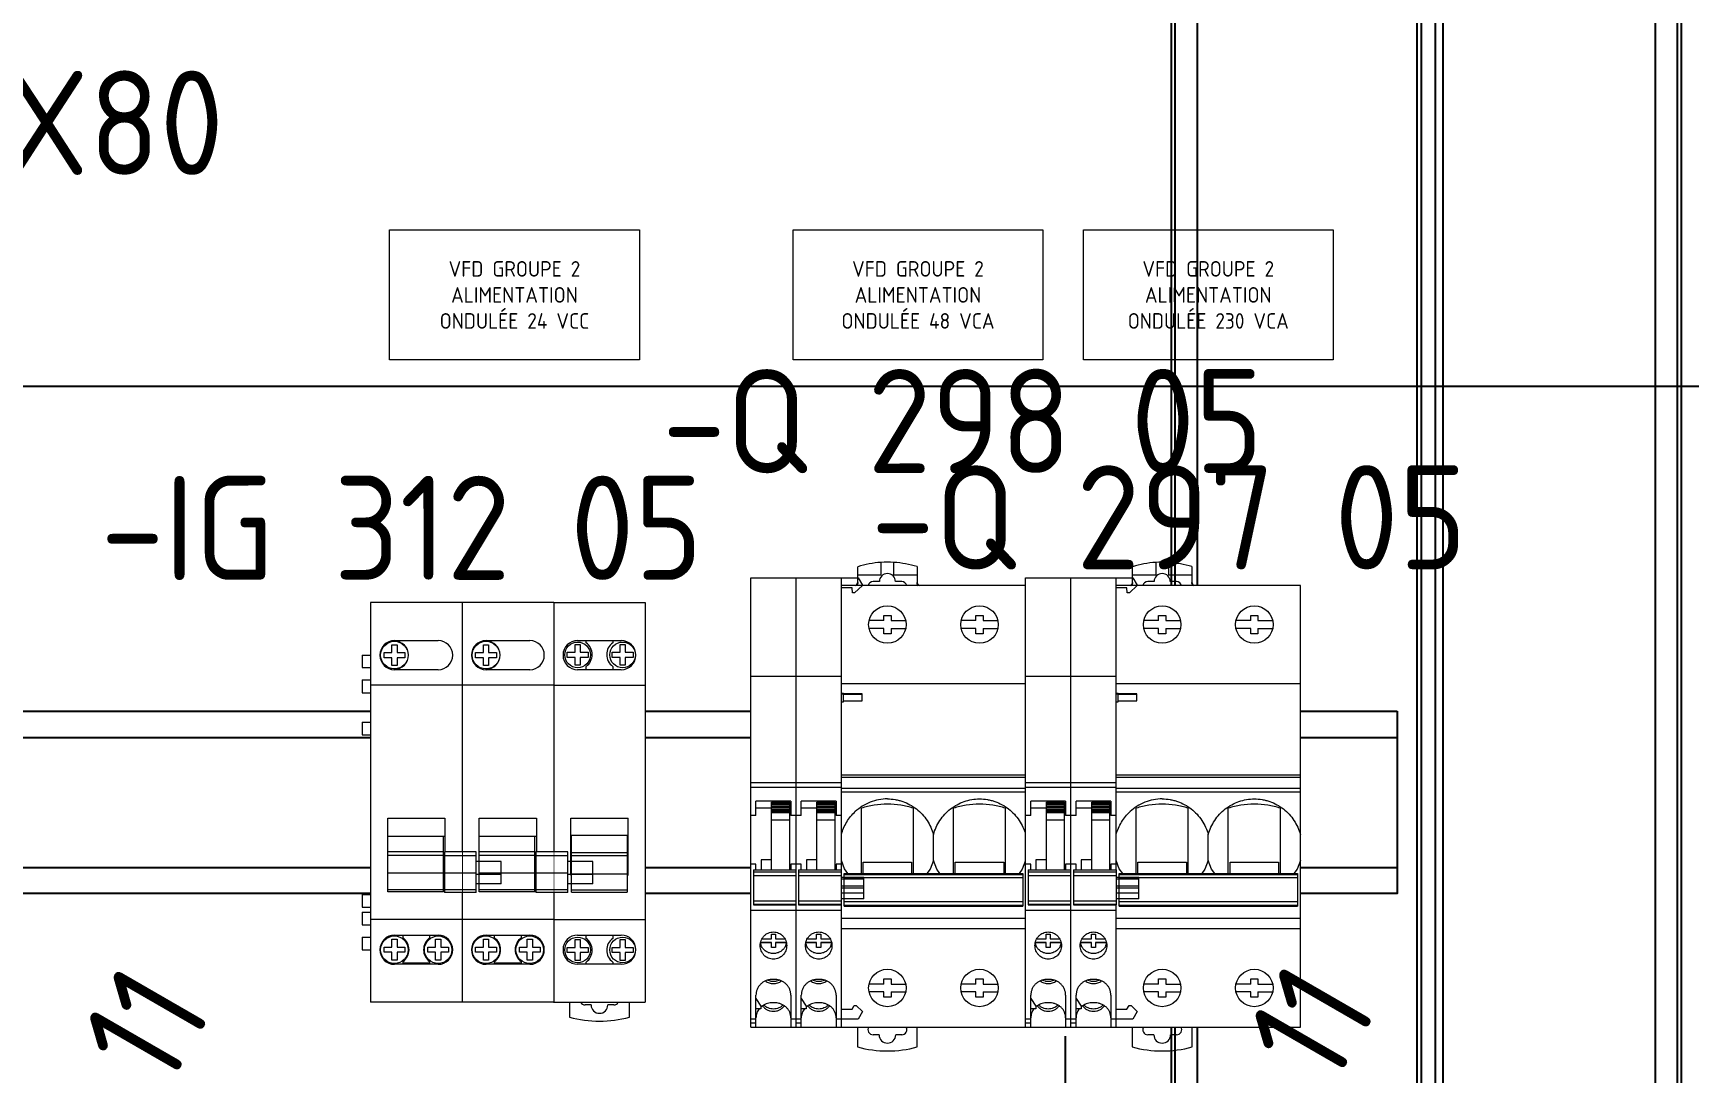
# Model space of a CAD drawing. Header units: millimetres. Extents: x 37984 to 70752, y 14140 to 37584.
# Drawn here: x 46055.3 to 46373.5, y 20307.4 to 20507.2 of the extents above; entities that cross this region are included whole.
import ezdxf
from ezdxf.enums import TextEntityAlignment as Align

# ---------------------------------------------------------------- set-up
doc = ezdxf.new("R2010")
doc.units = ezdxf.units.MM
doc.set_wipeout_variables(frame=1)
doc.layers.add('! NO PLOT !', color=7, linetype='Continuous', true_color=0xff75dd, plot=False)
doc.layers.add('000-PI-Oprema', color=30, linetype='Continuous', lineweight=5)
for name, color, linetype in [('000-PI-ORMAR', 2, 'Continuous'), ('000-PI_TEXT', 7, 'Continuous'), ('002-PI-Kabelska kanalica', 150, 'Continuous'), ('004-PI-DIN Šina', 3, 'Continuous')]:
    doc.layers.add(name, color=color, linetype=linetype)
doc.styles.add('PI0', font='isocpeur.ttf', dxfattribs={"width": 0.9})

# ---------------------------------------------------------------- blocks, each defined once
blk = doc.blocks.new('*U973')
at = {"layer": '004-PI-DIN Šina'}
blk.add_lwpolyline([(540, -17.5), (540, 17.5), (0, 17.5), (0, -17.5)], close=True, dxfattribs=at)
for points in [[(0, 12.5), (540, 12.5)], [(0, -12.5), (540, -12.5)]]:
    blk.add_lwpolyline(points, dxfattribs=at)
blk = doc.blocks.new('8606.000_back')
at = {"layer": '000-PI-ORMAR'}
for p, q in [((48198.03, 36588.67), (48198.03, 38573.17)), ((48198.8, 38552.67), (48198.8, 36601.67)), ((48201.52, 38552.67), (48201.52, 36601.67))]:
    blk.add_line(p, q, dxfattribs=at)
blk = doc.blocks.new('8606.000_montažna')
at = {"layer": '! NO PLOT !'}
blk.add_line((51182.39, 38449.42), (51182.39, 36559.42), dxfattribs=at)
blk = doc.blocks.new('poveznica montaznih ploca 2100mm')
at = {"layer": '! NO PLOT !'}
for p, q in [((59472.54, 55742.17), (59472.54, 53847.74)), ((59570.54, 55742.17), (59570.54, 53847.74)), ((59477.54, 55740.77), (59477.54, 53837.74)), ((59565.54, 55740.77), (59565.54, 53837.74))]:
    blk.add_line(p, q, dxfattribs=at)
blk = doc.blocks.new('*U991')
at = {"layer": '002-PI-Kabelska kanalica'}
blk.add_line((80, -100), (80, 1785), dxfattribs=at)
blk = doc.blocks.new('*U685')
at = {"layer": '002-PI-Kabelska kanalica'}
blk.add_line((80, -100), (80, 794), dxfattribs=at)
blk = doc.blocks.new('A9A26914')
at = {"layer": '000-PI-Oprema'}
for p, q in [((43593.37, 37140.45), (43591.87, 37138.95)), ((43592.56, 37141.85), (43593.37, 37140.45)), ((43591.46, 37138.95), (43591.37, 37139.95)), ((43591.87, 37138.95), (43591.46, 37138.95)), ((43593.32, 37118.23), (43593.32, 37119.58)), ((43593.67, 37080.21), (43593.67, 37084.29)), ((43591.37, 37058.95), (43591.81, 37059.7)), ((43591.81, 37059.7), (43592.18, 37059.7)), ((43592.18, 37059.7), (43593.37, 37058.51)), ((43593.37, 37058.51), (43592.53, 37057.05))]:
    blk.add_line(p, q, dxfattribs=at)
at = {"ltscale": 0.25}
blk.add_wipeout([(43580.62, 37055.55), (43589.32, 37055.55), (43589.32, 37141.85), (43580.62, 37141.85)], dxfattribs=at).dxf.layer = '000-PI-Oprema'
at = {"layer": '000-PI-Oprema'}
for p, q in [((43580.62, 37055.55), (43580.62, 37141.85)), ((43580.62, 37141.85), (43592.56, 37141.85)), ((43589.32, 37085.77), (43589.32, 37141.85)), ((43591.37, 37139.95), (43589.32, 37139.95)), ((43580.62, 37122.95), (43589.32, 37122.95)), ((43589.32, 37119.67), (43589.72, 37119.67)), ((43589.72, 37119.66), (43589.32, 37119.66)), ((43589.72, 37119.51), (43589.32, 37119.51)), ((43589.32, 37118.05), (43589.72, 37118.05)), ((43589.72, 37118.05), (43589.72, 37119.67)), ((43593.32, 37119.58), (43589.72, 37119.58)), ((43589.72, 37119.58), (43593.32, 37119.58)), ((43589.72, 37119.52), (43593.32, 37119.52)), ((43589.72, 37118.23), (43593.32, 37118.23)), ((43589.32, 37102.44), (43580.62, 37102.44)), ((43580.62, 37101.65), (43589.32, 37101.65)), ((43581.62, 37096.19), (43581.62, 37098.96)), ((43588.32, 37098.96), (43581.62, 37098.96)), ((43584.62, 37085.77), (43584.62, 37098.76)), ((43584.62, 37098.76), (43588.12, 37098.76)), ((43588.12, 37098.72), (43584.62, 37098.72)), ((43588.12, 37085.77), (43588.12, 37098.76)), ((43588.32, 37098.96), (43588.32, 37096.19)), ((43581.62, 37096.19), (43580.62, 37096.19)), ((43581.62, 37097.69), (43584.62, 37097.69)), ((43584.62, 37098.61), (43588.12, 37098.61)), ((43588.12, 37098.28), (43584.62, 37098.28)), ((43584.62, 37098.05), (43588.12, 37098.05)), ((43588.12, 37097.72), (43584.62, 37097.72)), ((43584.62, 37097.49), (43588.12, 37097.49)), ((43588.12, 37097.16), (43584.62, 37097.16)), ((43584.62, 37097.03), (43588.12, 37097.03)), ((43588.12, 37096.72), (43584.62, 37096.72)), ((43588.12, 37097.69), (43588.32, 37097.69)), ((43589.32, 37096.19), (43588.32, 37096.19)), ((43584.62, 37095.33), (43588.12, 37095.33)), ((43581.62, 37085.77), (43581.62, 37086.84)), ((43584.62, 37087.65), (43582.62, 37087.65)), ((43582.62, 37087.65), (43582.62, 37085.77)), ((43588.32, 37086.84), (43588.32, 37085.77)), ((43581.12, 37085.77), (43589.37, 37085.77)), ((43581.12, 37085.77), (43581.12, 37079.02)), ((43589.37, 37085.28), (43581.12, 37085.28)), ((43581.12, 37084.64), (43589.37, 37084.64)), ((43589.37, 37079.02), (43589.37, 37085.77)), ((43593.67, 37084.29), (43589.37, 37084.29)), ((43589.37, 37084), (43593.67, 37084)), ((43589.37, 37079.75), (43581.12, 37079.75)), ((43593.67, 37082.64), (43589.37, 37082.64)), ((43593.67, 37082.21), (43589.37, 37082.21)), ((43589.37, 37081.31), (43593.67, 37081.31)), ((43593.67, 37080.21), (43589.37, 37080.21)), ((43589.32, 37077.95), (43580.62, 37077.95)), ((43589.37, 37079.1), (43581.12, 37079.1)), ((43581.12, 37079.02), (43589.37, 37079.02)), ((43589.32, 37055.55), (43589.32, 37079.02)), ((43584.57, 37073.42), (43585.37, 37073.42)), ((43584.57, 37072.5), (43584.57, 37073.42)), ((43585.37, 37073.42), (43585.37, 37072.5)), ((43584.57, 37071.74), (43582.48, 37071.74)), ((43584.57, 37071.77), (43582.49, 37071.77)), ((43582.76, 37072.5), (43584.57, 37072.5)), ((43584.57, 37070.83), (43584.57, 37071.77)), ((43585.37, 37070.85), (43584.57, 37070.85)), ((43585.37, 37070.83), (43584.57, 37070.83)), ((43585.37, 37072.5), (43587.18, 37072.5)), ((43587.46, 37071.77), (43585.37, 37071.77)), ((43585.37, 37071.77), (43585.37, 37070.83)), ((43587.46, 37071.74), (43585.37, 37071.74)), ((43585.32, 37064.67), (43584.62, 37064.67)), ((43581.62, 37055.55), (43581.62, 37061.64)), ((43581.62, 37061.05), (43582.57, 37059.55)), ((43588.32, 37061.64), (43588.32, 37055.55)), ((43582.57, 37059.05), (43581.62, 37059.05)), ((43582.57, 37059.55), (43582.57, 37059.05)), ((43585.37, 37060.17), (43584.57, 37060.17)), ((43585.32, 37060.18), (43584.62, 37060.18)), ((43589.32, 37058.95), (43591.37, 37058.95)), ((43581.62, 37057.05), (43580.62, 37057.05)), ((43580.62, 37056.35), (43581.62, 37056.35)), ((43580.62, 37055.55), (43589.32, 37055.55)), ((43592.53, 37057.05), (43588.32, 37057.05))]:
    blk.add_line(p, q, dxfattribs=at)
for centre, radius, start, end in [((43584.83, 37072.14), 2.41, 191.0149, 198.7633), ((43584.83, 37072.14), 2.41, 198.7596, 203.3378), ((43585.11, 37072.14), 2.41, 336.663, 341.241), ((43585.12, 37072.14), 2.4, 341.2373, 348.9979), ((43584.97, 37066.95), 2.61, 245.6606, 256.7055), ((43584.97, 37066.97), 2.63, 256.711, 261.1084), ((43584.97, 37066.98), 2.64, 261.103, 269.9851), ((43584.97, 37066.98), 2.64, 270.0149, 278.8976), ((43584.97, 37066.97), 2.63, 278.8922, 283.2899), ((43584.98, 37066.95), 2.61, 283.2884, 294.3539), ((43584.56, 37057.2), 2.96, 130.1561, 132.1545)]:
    blk.add_arc(centre, radius, start, end, dxfattribs=at)
for points in [[(43581.62, 37086.84), (43581.29, 37086.84), (43580.96, 37086.84), (43580.62, 37086.84)], [(43589.32, 37086.84), (43588.99, 37086.84), (43588.66, 37086.84), (43588.32, 37086.84)]]:
    blk.add_open_spline(points, degree=3, dxfattribs=at)
for points, knots in [([(43582.42, 37071.19), (43582.42, 37071.36), (43582.45, 37071.7), (43582.6, 37072.19), (43582.83, 37072.64), (43583.15, 37073.05), (43583.53, 37073.38), (43583.98, 37073.63), (43584.46, 37073.78), (43584.8, 37073.82), (43584.97, 37073.82)], [0, 0, 0, 0, 0.124919, 0.249956, 0.374927, 0.499943, 0.624963, 0.749961, 0.875027, 1, 1, 1, 1]), ([(43584.97, 37073.82), (43585.14, 37073.82), (43585.48, 37073.78), (43585.97, 37073.63), (43586.41, 37073.38), (43586.8, 37073.05), (43587.11, 37072.64), (43587.35, 37072.19), (43587.49, 37071.7), (43587.52, 37071.36), (43587.52, 37071.19)], [0, 0, 0, 0, 0.124979, 0.250049, 0.375041, 0.500054, 0.625065, 0.750031, 0.875075, 1, 1, 1, 1]), ([(43584.97, 37068.59), (43584.8, 37068.59), (43584.47, 37068.62), (43583.98, 37068.77), (43583.53, 37069.02), (43583.15, 37069.35), (43582.83, 37069.75), (43582.6, 37070.2), (43582.45, 37070.69), (43582.42, 37071.03), (43582.42, 37071.19)], [0, 0, 0, 0, 0.125015, 0.250108, 0.375103, 0.5001, 0.625084, 0.750024, 0.875056, 1, 1, 1, 1]), ([(43584.97, 37069.67), (43584.72, 37069.67), (43584.22, 37069.74), (43583.54, 37070.05), (43582.98, 37070.54), (43582.72, 37070.96), (43582.62, 37071.19)], [0, 0, 0, 0, 0.252806, 0.5042, 0.753336, 1, 1, 1, 1]), ([(43587.52, 37071.19), (43587.52, 37071.03), (43587.49, 37070.69), (43587.35, 37070.2), (43587.11, 37069.75), (43586.8, 37069.35), (43586.41, 37069.02), (43585.97, 37068.77), (43585.48, 37068.62), (43585.14, 37068.59), (43584.97, 37068.59)], [0, 0, 0, 0, 0.12494, 0.249969, 0.374913, 0.499901, 0.624903, 0.749901, 0.87499, 1, 1, 1, 1]), ([(43587.33, 37071.19), (43587.23, 37070.96), (43586.97, 37070.54), (43586.4, 37070.05), (43585.72, 37069.74), (43585.22, 37069.67), (43584.97, 37069.67)], [0, 0, 0, 0, 0.246664, 0.4958, 0.747194, 1, 1, 1, 1]), ([(43584.62, 37064.67), (43584.43, 37064.67), (43584.03, 37064.63), (43583.46, 37064.45), (43582.94, 37064.17), (43582.48, 37063.79), (43582.11, 37063.32), (43581.83, 37062.8), (43581.66, 37062.23), (43581.62, 37061.83), (43581.62, 37061.64)], [0, 0, 0, 0, 0.12527, 0.250537, 0.375716, 0.500798, 0.625765, 0.75061, 0.875372, 1, 1, 1, 1]), ([(43583.42, 37064.41), (43583.64, 37064.24), (43584.14, 37063.99), (43584.7, 37063.9), (43584.97, 37063.9)], [0, 0, 0, 0, 0.49829, 1, 1, 1, 1]), ([(43584.97, 37063.9), (43585.25, 37063.9), (43585.8, 37063.99), (43586.3, 37064.24), (43586.53, 37064.41)], [0, 0, 0, 0, 0.50171, 1, 1, 1, 1]), ([(43588.32, 37061.64), (43588.32, 37061.83), (43588.28, 37062.23), (43588.11, 37062.8), (43587.84, 37063.32), (43587.46, 37063.78), (43587.01, 37064.17), (43586.48, 37064.45), (43585.92, 37064.63), (43585.52, 37064.67), (43585.32, 37064.67)], [0, 0, 0, 0, 0.124613, 0.249358, 0.374199, 0.499167, 0.62425, 0.749435, 0.874718, 1, 1, 1, 1]), ([(43582.25, 37059.06), (43582.15, 37058.93), (43581.97, 37058.66), (43581.77, 37058.23), (43581.65, 37057.76), (43581.62, 37057.44), (43581.62, 37057.29)], [0, 0, 0, 0, 0.251445, 0.501677, 0.751234, 1, 1, 1, 1]), ([(43584.62, 37060.18), (43584.44, 37060.18), (43584.08, 37060.15), (43583.56, 37060.01), (43583.08, 37059.79), (43582.78, 37059.58), (43582.65, 37059.47)], [0, 0, 0, 0, 0.251122, 0.501975, 0.751634, 1, 1, 1, 1]), ([(43582.87, 37059.64), (43582.99, 37059.47), (43583.26, 37059.17), (43583.78, 37058.83), (43584.36, 37058.62), (43584.77, 37058.57), (43584.97, 37058.57)], [0, 0, 0, 0, 0.247399, 0.496815, 0.747955, 1, 1, 1, 1]), ([(43584.97, 37059.01), (43584.8, 37059.01), (43584.45, 37059.04), (43583.95, 37059.2), (43583.5, 37059.44), (43583.23, 37059.67), (43583.11, 37059.79)], [0, 0, 0, 0, 0.251537, 0.502418, 0.752062, 1, 1, 1, 1]), ([(43586.83, 37059.79), (43586.71, 37059.67), (43586.45, 37059.44), (43585.99, 37059.2), (43585.49, 37059.04), (43585.15, 37059.01), (43584.97, 37059.01)], [0, 0, 0, 0, 0.247939, 0.497584, 0.748464, 1, 1, 1, 1]), ([(43584.97, 37058.57), (43585.18, 37058.57), (43585.59, 37058.62), (43586.17, 37058.83), (43586.68, 37059.17), (43586.96, 37059.47), (43587.07, 37059.64)], [0, 0, 0, 0, 0.252045, 0.503185, 0.752601, 1, 1, 1, 1]), ([(43588.32, 37057.29), (43588.32, 37057.48), (43588.28, 37057.86), (43588.11, 37058.4), (43587.83, 37058.91), (43587.46, 37059.35), (43587, 37059.71), (43586.48, 37059.98), (43585.91, 37060.15), (43585.52, 37060.18), (43585.32, 37060.18)], [0, 0, 0, 0, 0.12283, 0.246082, 0.369858, 0.494448, 0.619883, 0.746065, 0.872922, 1, 1, 1, 1])]:
    blk.add_open_spline(points, degree=3, knots=knots, dxfattribs=at)
blk = doc.blocks.new('A9F74206')
at = {"layer": '000-PI-Oprema'}
for p, q in [((43772.96, 37226), (43772.96, 37223.54)), ((43775.46, 37223.54), (43775.46, 37226)), ((43768.51, 37223.54), (43768.51, 37225.18)), ((43772.96, 37223.54), (43768.51, 37223.54)), ((43779.91, 37223.54), (43775.46, 37223.54)), ((43779.91, 37225.19), (43779.91, 37223.54))]:
    blk.add_line(p, q, dxfattribs=at)
for centre, radius, start, end in [((43774.23, 37206.69), 19.35, 93.7668, 107.1978), ((43774.23, 37206.69), 19.35, 86.3591, 93.7668), ((43774.23, 37206.69), 19.35, 72.9337, 86.3591), ((43774.21, 37154.14), 22, 254.849, 285.151)]:
    blk.add_arc(centre, radius, start, end, dxfattribs=at)
at = {"ltscale": 0.25}
blk.add_wipeout([(43765.36, 37221.54), (43800.76, 37221.54), (43800.76, 37136.74), (43765.36, 37136.74)], dxfattribs=at).dxf.layer = '000-PI-Oprema'
at = {"layer": '000-PI-Oprema'}
for p, q in [((43768.51, 37222.11), (43768.51, 37223.54)), ((43779.91, 37223.54), (43779.91, 37222.11)), ((43765.36, 37136.74), (43765.36, 37221.54)), ((43800.76, 37221.54), (43765.36, 37221.54)), ((43772.66, 37222.31), (43771.46, 37222.31)), ((43776.96, 37222.31), (43775.76, 37222.31)), ((43800.76, 37136.74), (43800.76, 37221.54)), ((43773.51, 37214.81), (43770.69, 37214.81)), ((43773.51, 37213.31), (43770.69, 37213.31)), ((43773.51, 37214.81), (43773.51, 37215.81)), ((43773.51, 37215.81), (43774.91, 37215.81)), ((43773.51, 37212.31), (43773.51, 37213.31)), ((43774.91, 37215.81), (43774.91, 37214.81)), ((43774.91, 37214.81), (43777.73, 37214.81)), ((43774.91, 37213.31), (43774.91, 37212.31)), ((43774.91, 37213.31), (43777.73, 37213.31)), ((43791.21, 37214.81), (43788.39, 37214.81)), ((43791.21, 37213.31), (43788.39, 37213.31)), ((43791.21, 37214.81), (43791.21, 37215.81)), ((43791.21, 37215.81), (43792.61, 37215.81)), ((43791.21, 37212.31), (43791.21, 37213.31)), ((43792.61, 37215.81), (43792.61, 37214.81)), ((43792.61, 37214.81), (43795.43, 37214.81)), ((43792.61, 37213.31), (43792.61, 37212.31)), ((43792.61, 37213.31), (43795.43, 37213.31)), ((43774.91, 37212.31), (43773.51, 37212.31)), ((43792.61, 37212.31), (43791.21, 37212.31)), ((43800.76, 37202.64), (43765.36, 37202.64)), ((43800.76, 37185.14), (43765.36, 37185.14)), ((43765.36, 37184.74), (43800.76, 37184.74)), ((43765.36, 37182.64), (43800.76, 37182.64)), ((43800.76, 37181.84), (43765.36, 37181.84)), ((43769.21, 37166.23), (43769.21, 37178.78)), ((43779.21, 37166.23), (43779.21, 37178.78)), ((43786.91, 37166.23), (43786.91, 37178.78)), ((43796.91, 37166.23), (43796.91, 37178.78)), ((43783.06, 37168.72), (43783.06, 37173.72)), ((43765.91, 37159.95), (43765.91, 37166.23)), ((43765.91, 37166.23), (43800.21, 37166.23)), ((43800.21, 37165.96), (43765.91, 37165.96)), ((43769.56, 37166.23), (43769.56, 37168.44)), ((43769.56, 37168.44), (43778.86, 37168.44)), ((43778.86, 37168.44), (43778.86, 37166.23)), ((43787.26, 37168.44), (43796.56, 37168.44)), ((43787.26, 37166.23), (43787.26, 37168.44)), ((43796.56, 37168.44), (43796.56, 37166.23)), ((43800.21, 37166.23), (43800.21, 37159.95)), ((43800.21, 37165.39), (43765.91, 37165.39)), ((43800.21, 37160.79), (43765.91, 37160.79)), ((43765.91, 37160.16), (43800.21, 37160.16)), ((43765.91, 37159.95), (43800.21, 37159.95)), ((43765.36, 37157.64), (43800.76, 37157.64)), ((43800.76, 37155.63), (43765.36, 37155.63)), ((43773.51, 37144.99), (43770.69, 37144.99)), ((43773.51, 37143.49), (43770.69, 37143.49)), ((43773.51, 37145.99), (43774.91, 37145.99)), ((43773.51, 37144.99), (43773.51, 37145.99)), ((43773.51, 37142.49), (43773.51, 37143.49)), ((43774.91, 37145.99), (43774.91, 37144.99)), ((43774.91, 37144.99), (43777.73, 37144.99)), ((43774.91, 37143.49), (43777.73, 37143.49)), ((43774.91, 37143.49), (43774.91, 37142.49)), ((43791.21, 37144.99), (43788.39, 37144.99)), ((43791.21, 37143.49), (43788.39, 37143.49)), ((43791.21, 37145.99), (43792.61, 37145.99)), ((43791.21, 37144.99), (43791.21, 37145.99)), ((43791.21, 37142.49), (43791.21, 37143.49)), ((43792.61, 37145.99), (43792.61, 37144.99)), ((43792.61, 37144.99), (43795.43, 37144.99)), ((43792.61, 37143.49), (43795.43, 37143.49)), ((43792.61, 37143.49), (43792.61, 37142.49)), ((43774.91, 37142.49), (43773.51, 37142.49)), ((43792.61, 37142.49), (43791.21, 37142.49)), ((43765.36, 37136.74), (43800.76, 37136.74)), ((43768.46, 37136.74), (43768.46, 37132.91)), ((43772.61, 37135.24), (43771.46, 37135.24)), ((43776.96, 37135.24), (43775.81, 37135.24)), ((43779.96, 37132.91), (43779.96, 37136.74))]:
    blk.add_line(p, q, dxfattribs=at)
for points in [[(43766.62, 37166.23), (43765.95, 37167.15), (43765.36, 37168.72)], [(43783.06, 37168.72), (43782.43, 37167.05), (43781.81, 37166.23)], [(43784.31, 37166.23), (43783.68, 37167.09), (43783.06, 37168.72)], [(43800.76, 37168.72), (43800.12, 37167.04), (43799.51, 37166.23)]]:
    blk.add_lwpolyline(points, dxfattribs=at)
for centre in [(43774.21, 37214.06), (43791.91, 37214.06), (43774.21, 37144.24), (43791.91, 37144.24)]:
    blk.add_circle(centre, 3.6, dxfattribs=at)
for centre, radius, start, end in [((43767.51, 37222.33), 0.997, 308.5163, 347.0319), ((43767.51, 37222.33), 0.997, 347.0631, 359.9849), ((43771.46, 37221.31), 1, 90.0557, 166.524), ((43776.96, 37221.31), 1, 13.4739, 89.9443), ((43780.91, 37222.33), 0.998, 180.0152, 192.8736), ((43780.91, 37222.33), 0.997, 192.9049, 231.4838), ((43771.46, 37136.24), 1, 149.9964, 270), ((43774.21, 37135.24), 1.6, 180, 0), ((43776.96, 37136.24), 1, 270, 30.0038)]:
    blk.add_arc(centre, radius, start, end, dxfattribs=at)
blk.add_ellipse((43774.21, 37222.31), major_axis=(0, 1.55), ratio=0.997493, start_param=-1.570796, end_param=1.570796, dxfattribs=at)
for points, knots in [([(43768.51, 37222.11), (43768.51, 37222.01), (43768.48, 37221.8), (43768.39, 37221.62), (43768.33, 37221.53)], [0, 0, 0, 0, 0.500039, 1, 1, 1, 1]), ([(43780.09, 37221.53), (43780.03, 37221.62), (43779.94, 37221.8), (43779.91, 37222.01), (43779.91, 37222.11)], [0, 0, 0, 0, 0.499961, 1, 1, 1, 1]), ([(43774.21, 37180.56), (43773.65, 37180.56), (43772.52, 37180.45), (43770.88, 37179.98), (43769.36, 37179.21), (43768.46, 37178.52), (43768.04, 37178.14)], [0, 0, 0, 0, 0.249983, 0.499973, 0.749982, 1, 1, 1, 1]), ([(43774.21, 37179.55), (43773.35, 37179.55), (43771.66, 37179.42), (43770, 37179.04), (43769.21, 37178.78)], [0, 0, 0, 0, 0.509146, 1, 1, 1, 1]), ([(43774.21, 37180.56), (43774.71, 37180.56), (43775.47, 37180.5), (43776.45, 37180.29), (43777.41, 37180), (43778.56, 37179.49), (43779.82, 37178.67), (43780.93, 37177.65), (43781.86, 37176.46), (43782.59, 37175.14), (43782.93, 37174.2), (43783.06, 37173.72)], [0, 0, 0, 0, 0.125046, 0.187644, 0.250209, 0.375224, 0.500253, 0.625262, 0.750232, 0.875163, 1, 1, 1, 1]), ([(43779.21, 37178.78), (43778.42, 37179.04), (43776.77, 37179.42), (43775.07, 37179.55), (43774.21, 37179.55)], [0, 0, 0, 0, 0.490854, 1, 1, 1, 1]), ([(43783.06, 37173.72), (43783.19, 37174.2), (43783.54, 37175.14), (43784.26, 37176.46), (43785.2, 37177.65), (43786.31, 37178.67), (43787.57, 37179.49), (43788.95, 37180.1), (43790.41, 37180.47), (43791.41, 37180.56), (43791.91, 37180.56)], [0, 0, 0, 0, 0.124861, 0.249813, 0.374793, 0.499813, 0.624849, 0.749888, 0.874952, 1, 1, 1, 1]), ([(43791.91, 37179.55), (43791.05, 37179.55), (43789.36, 37179.42), (43787.7, 37179.04), (43786.91, 37178.78)], [0, 0, 0, 0, 0.509146, 1, 1, 1, 1]), ([(43791.91, 37180.56), (43792.41, 37180.56), (43793.17, 37180.5), (43794.15, 37180.29), (43795.11, 37180), (43796.26, 37179.49), (43797.52, 37178.67), (43798.63, 37177.65), (43799.56, 37176.46), (43800.29, 37175.14), (43800.63, 37174.2), (43800.76, 37173.72)], [0, 0, 0, 0, 0.125046, 0.187644, 0.250209, 0.375224, 0.500253, 0.625262, 0.750232, 0.875163, 1, 1, 1, 1]), ([(43796.91, 37178.78), (43796.12, 37179.04), (43794.47, 37179.42), (43792.77, 37179.55), (43791.91, 37179.55)], [0, 0, 0, 0, 0.490854, 1, 1, 1, 1]), ([(43765.36, 37173.72), (43765.48, 37174.14), (43765.77, 37174.96), (43766.37, 37176.13), (43767.12, 37177.2), (43767.72, 37177.84), (43768.04, 37178.14)], [0, 0, 0, 0, 0.249803, 0.499808, 0.749905, 1, 1, 1, 1])]:
    blk.add_open_spline(points, degree=3, knots=knots, dxfattribs=at)
blk = doc.blocks.new('A9S60220')
at = {"layer": '000-PI-Oprema'}
blk.add_arc((43473.77, 37223.95), 22, 254.849, 285.151, dxfattribs=at)
at = {"ltscale": 0.25}
blk.add_wipeout([(43464.97, 37282.37), (43482.57, 37282.37), (43482.57, 37205.57), (43464.97, 37205.57)], dxfattribs=at).dxf.layer = '000-PI-Oprema'
at = {"layer": '000-PI-Oprema'}
for p, q in [((43464.97, 37282.37), (43464.97, 37205.57)), ((43464.97, 37282.37), (43482.57, 37282.37)), ((43482.57, 37282.37), (43482.57, 37205.57)), ((43469.07, 37272.82), (43469.07, 37274.32)), ((43469.07, 37274.32), (43470.07, 37274.32)), ((43469.57, 37275.07), (43477.97, 37275.07)), ((43470.07, 37274.32), (43470.07, 37272.82)), ((43471.22, 37274.63), (43471.22, 37275.07)), ((43476.32, 37275.07), (43476.32, 37274.63)), ((43477.72, 37272.82), (43477.72, 37274.32)), ((43477.72, 37274.32), (43478.72, 37274.32)), ((43478.72, 37274.32), (43478.72, 37272.82)), ((43467.57, 37271.82), (43467.57, 37272.82)), ((43467.57, 37272.82), (43469.07, 37272.82)), ((43469.07, 37271.82), (43467.57, 37271.82)), ((43469.07, 37270.32), (43469.07, 37271.82)), ((43470.07, 37272.82), (43471.57, 37272.82)), ((43470.07, 37271.82), (43470.07, 37270.32)), ((43471.57, 37271.82), (43470.07, 37271.82)), ((43471.57, 37272.82), (43471.57, 37271.82)), ((43476.22, 37271.82), (43476.22, 37272.82)), ((43476.22, 37272.82), (43477.72, 37272.82)), ((43477.72, 37271.82), (43476.22, 37271.82)), ((43477.72, 37270.32), (43477.72, 37271.82)), ((43478.72, 37272.82), (43480.22, 37272.82)), ((43478.72, 37271.82), (43478.72, 37270.32)), ((43480.22, 37271.82), (43478.72, 37271.82)), ((43480.22, 37272.82), (43480.22, 37271.82)), ((43470.07, 37270.32), (43469.07, 37270.32)), ((43477.97, 37269.47), (43469.57, 37269.47)), ((43471.22, 37269.47), (43471.22, 37270.11)), ((43476.32, 37270.11), (43476.32, 37269.47)), ((43478.72, 37270.32), (43477.72, 37270.32)), ((43464.97, 37266.47), (43482.57, 37266.47)), ((43468.27, 37229.97), (43468.27, 37240.97)), ((43468.27, 37240.97), (43479.27, 37240.97)), ((43479.27, 37229.97), (43479.27, 37240.97)), ((43468.42, 37226.7), (43468.42, 37237.7)), ((43468.42, 37237.7), (43479.12, 37237.7)), ((43479.12, 37237.7), (43479.12, 37227.12)), ((43468.42, 37234.36), (43479.12, 37234.36)), ((43479.12, 37233.69), (43468.42, 37233.69)), ((43468.27, 37229.97), (43468.42, 37229.97)), ((43468.42, 37230.28), (43479.12, 37230.28)), ((43479.12, 37229.97), (43479.27, 37229.97)), ((43479.12, 37227.12), (43468.42, 37227.12)), ((43468.42, 37226.7), (43479.12, 37226.7)), ((43479.12, 37227.07), (43479.12, 37226.7)), ((43464.97, 37221.47), (43482.57, 37221.47)), ((43469.07, 37217.62), (43470.07, 37217.62)), ((43469.07, 37216.12), (43469.07, 37217.62)), ((43469.57, 37218.47), (43477.97, 37218.47)), ((43470.07, 37217.62), (43470.07, 37216.12)), ((43471.22, 37217.83), (43471.22, 37218.47)), ((43476.32, 37218.47), (43476.32, 37217.83)), ((43477.72, 37217.62), (43478.72, 37217.62)), ((43477.72, 37216.12), (43477.72, 37217.62)), ((43478.72, 37217.62), (43478.72, 37216.12)), ((43467.57, 37216.12), (43469.07, 37216.12)), ((43467.57, 37215.12), (43467.57, 37216.12)), ((43469.07, 37215.12), (43467.57, 37215.12)), ((43469.07, 37213.62), (43469.07, 37215.12)), ((43470.07, 37213.62), (43469.07, 37213.62)), ((43470.07, 37216.12), (43471.57, 37216.12)), ((43471.57, 37215.12), (43470.07, 37215.12)), ((43470.07, 37215.12), (43470.07, 37213.62)), ((43471.22, 37212.87), (43471.22, 37213.31)), ((43471.57, 37216.12), (43471.57, 37215.12)), ((43476.22, 37216.12), (43477.72, 37216.12)), ((43476.22, 37215.12), (43476.22, 37216.12)), ((43477.72, 37215.12), (43476.22, 37215.12)), ((43476.32, 37213.31), (43476.32, 37212.87)), ((43477.72, 37213.62), (43477.72, 37215.12)), ((43478.72, 37213.62), (43477.72, 37213.62)), ((43478.72, 37216.12), (43480.22, 37216.12)), ((43480.22, 37215.12), (43478.72, 37215.12)), ((43478.72, 37215.12), (43478.72, 37213.62)), ((43480.22, 37216.12), (43480.22, 37215.12)), ((43477.97, 37212.87), (43469.57, 37212.87)), ((43464.97, 37205.57), (43482.57, 37205.57)), ((43468.02, 37205.57), (43468.02, 37202.71)), ((43472.17, 37205.05), (43471.02, 37205.05)), ((43476.52, 37205.05), (43475.37, 37205.05)), ((43479.52, 37202.71), (43479.52, 37205.57))]:
    blk.add_line(p, q, dxfattribs=at)
for centre in [(43469.57, 37272.32), (43478.22, 37272.32), (43469.57, 37215.62), (43478.22, 37215.62)]:
    blk.add_circle(centre, 2.47, dxfattribs=at)
for centre, radius, start, end in [((43469.57, 37272.27), 2.8, 90, 270), ((43469.57, 37272.37), 2.8, 306.1063, 53.8937), ((43477.97, 37272.37), 2.8, 126.1063, 233.8937), ((43477.97, 37272.27), 2.8, 270, 90), ((43469.57, 37215.67), 2.8, 90, 270), ((43469.57, 37215.57), 2.8, 306.1063, 53.8937), ((43477.97, 37215.57), 2.8, 126.1063, 233.8937), ((43477.97, 37215.67), 2.8, 270, 90), ((43471.02, 37206.05), 1, 208.9091, 270), ((43473.77, 37205.05), 1.6, 180, 0), ((43476.52, 37206.05), 1, 270, 331.0908)]:
    blk.add_arc(centre, radius, start, end, dxfattribs=at)
blk = doc.blocks.new('A9A15096')
at = {"layer": '000-PI-Oprema'}
for p, q in [((43466.03, 37363.99), (43466.03, 37361.59)), ((43466.03, 37359.22), (43466.03, 37356.77)), ((43466.03, 37351.12), (43466.03, 37348.67)), ((43487.93, 37318.36), (43487.93, 37326.19)), ((43492.73, 37324.34), (43487.93, 37324.34)), ((43492.73, 37321.82), (43487.93, 37321.82)), ((43492.73, 37320.05), (43492.73, 37324.34)), ((43492.73, 37320.05), (43487.93, 37320.05)), ((43466.03, 37317.99), (43466.03, 37315.59)), ((43466.03, 37314.59), (43466.03, 37312.19)), ((43466.03, 37309.82), (43466.03, 37307.37))]:
    blk.add_line(p, q, dxfattribs=at)
at = {"ltscale": 0.25}
blk.add_wipeout([(43467.63, 37374.09), (43485.23, 37374.09), (43485.23, 37297.29), (43467.63, 37297.29)], dxfattribs=at).dxf.layer = '000-PI-Oprema'
at = {"layer": '000-PI-Oprema'}
for p, q in [((43467.63, 37374.09), (43467.63, 37297.29)), ((43485.23, 37374.09), (43467.63, 37374.09)), ((43485.23, 37374.09), (43485.23, 37326.19)), ((43471.73, 37364.49), (43471.73, 37365.99)), ((43471.73, 37365.99), (43472.73, 37365.99)), ((43472.23, 37366.69), (43472.23, 37366.79)), ((43472.23, 37366.79), (43480.63, 37366.79)), ((43472.73, 37365.99), (43472.73, 37364.49)), ((43466.03, 37363.99), (43467.63, 37363.99)), ((43470.23, 37363.49), (43470.23, 37364.49)), ((43470.23, 37364.49), (43471.73, 37364.49)), ((43471.73, 37363.49), (43470.23, 37363.49)), ((43471.73, 37361.99), (43471.73, 37363.49)), ((43472.73, 37364.49), (43474.23, 37364.49)), ((43472.73, 37363.49), (43472.73, 37361.99)), ((43474.23, 37363.49), (43472.73, 37363.49)), ((43474.23, 37364.49), (43474.23, 37363.49)), ((43466.03, 37361.59), (43467.63, 37361.59)), ((43472.73, 37361.99), (43471.73, 37361.99)), ((43472.23, 37361.19), (43472.23, 37361.29)), ((43480.63, 37361.19), (43472.23, 37361.19)), ((43466.03, 37359.22), (43467.63, 37359.22)), ((43466.03, 37356.77), (43467.63, 37356.77)), ((43485.23, 37358.19), (43467.63, 37358.19)), ((43466.03, 37351.12), (43467.63, 37351.12)), ((43466.03, 37348.67), (43467.63, 37348.67)), ((43470.93, 37318.54), (43470.93, 37332.69)), ((43470.93, 37332.69), (43481.93, 37332.69)), ((43481.93, 37332.69), (43481.93, 37326.19)), ((43481.93, 37329.13), (43470.93, 37329.13)), ((43481.63, 37318.54), (43481.63, 37329.13)), ((43481.63, 37326.19), (43470.93, 37326.19)), ((43470.93, 37325.53), (43481.63, 37325.53)), ((43487.93, 37326.19), (43481.83, 37326.19)), ((43481.83, 37326.19), (43481.83, 37318.95)), ((43481.83, 37325.5), (43487.93, 37325.5)), ((43481.63, 37322.1), (43470.93, 37322.1)), ((43481.83, 37321.69), (43481.63, 37321.69)), ((43487.93, 37322.1), (43481.83, 37322.1)), ((43470.93, 37318.95), (43481.63, 37318.95)), ((43481.63, 37318.54), (43470.93, 37318.54)), ((43481.83, 37318.95), (43487.93, 37318.95)), ((43481.83, 37318.91), (43481.83, 37318.36)), ((43487.93, 37318.36), (43481.83, 37318.36)), ((43485.23, 37318.36), (43485.23, 37297.29)), ((43466.03, 37317.99), (43467.63, 37317.99)), ((43466.03, 37315.59), (43467.63, 37315.59)), ((43466.03, 37314.59), (43467.63, 37314.59)), ((43466.03, 37312.19), (43467.63, 37312.19)), ((43485.23, 37313.19), (43467.63, 37313.19)), ((43466.03, 37309.82), (43467.63, 37309.82)), ((43471.73, 37309.39), (43472.73, 37309.39)), ((43471.73, 37307.89), (43471.73, 37309.39)), ((43472.23, 37310.19), (43480.63, 37310.19)), ((43472.73, 37309.39), (43472.73, 37307.89)), ((43473.88, 37309.66), (43473.88, 37310.19)), ((43478.98, 37310.19), (43478.98, 37309.66)), ((43480.13, 37309.39), (43481.13, 37309.39)), ((43480.13, 37307.89), (43480.13, 37309.39)), ((43481.13, 37309.39), (43481.13, 37307.89)), ((43466.03, 37307.37), (43467.63, 37307.37)), ((43470.23, 37307.89), (43471.73, 37307.89)), ((43470.23, 37306.89), (43470.23, 37307.89)), ((43471.73, 37306.89), (43470.23, 37306.89)), ((43471.73, 37305.39), (43471.73, 37306.89)), ((43472.73, 37307.89), (43474.23, 37307.89)), ((43474.23, 37306.89), (43472.73, 37306.89)), ((43472.73, 37306.89), (43472.73, 37305.39)), ((43474.23, 37307.89), (43474.23, 37306.89)), ((43478.63, 37307.89), (43480.13, 37307.89)), ((43478.63, 37306.89), (43478.63, 37307.89)), ((43480.13, 37306.89), (43478.63, 37306.89)), ((43480.13, 37305.39), (43480.13, 37306.89)), ((43481.13, 37307.89), (43482.63, 37307.89)), ((43482.63, 37306.89), (43481.13, 37306.89)), ((43481.13, 37306.89), (43481.13, 37305.39)), ((43482.63, 37307.89), (43482.63, 37306.89)), ((43472.73, 37305.39), (43471.73, 37305.39)), ((43480.63, 37304.59), (43472.23, 37304.59)), ((43473.88, 37304.79), (43473.88, 37305.13)), ((43478.98, 37304.79), (43473.88, 37304.79)), ((43478.98, 37305.13), (43478.98, 37304.79)), ((43481.13, 37305.39), (43480.13, 37305.39)), ((43485.23, 37297.29), (43467.63, 37297.29))]:
    blk.add_line(p, q, dxfattribs=at)
for centre in [(43472.23, 37363.99), (43472.23, 37307.39), (43480.63, 37307.39)]:
    blk.add_circle(centre, 2.65, dxfattribs=at)
for centre, radius, start, end in [((43472.23, 37363.99), 2.8, 90, 270), ((43472.23, 37363.99), 2.7, 270, 90), ((43480.63, 37363.99), 2.8, 270, 90), ((43472.23, 37307.39), 2.8, 90, 270), ((43472.23, 37307.39), 2.8, 306.1063, 53.8937), ((43480.63, 37307.39), 2.8, 126.1063, 233.8937), ((43480.63, 37307.39), 2.8, 270, 90)]:
    blk.add_arc(centre, radius, start, end, dxfattribs=at)

msp = doc.modelspace()

# ---------------------------------------------------------------- linework, layer by layer
at = {"layer": '! NO PLOT !'}
msp.add_line((46324.73, 20761.404), (46324.73, 18776.904), dxfattribs=at)
at = {"layer": '! NO PLOT !', "ltscale": 0.25}
msp.add_line((46253.615, 20314.504), (46253.615, 20279.404), dxfattribs=at)
at = {"layer": '000-PI-Oprema'}
for points in [[(46123.799, 20469.404), (46171.799, 20469.404), (46171.799, 20444.404), (46123.799, 20444.404)], [(46201.334, 20469.404), (46249.334, 20469.404), (46249.334, 20444.404), (46201.334, 20444.404)], [(46257.111, 20469.404), (46305.111, 20469.404), (46305.111, 20444.404), (46257.111, 20444.404)]]:
    msp.add_lwpolyline(points, close=True, dxfattribs=at)
at = {"layer": '000-PI-ORMAR', "ltscale": 0.25}
for p, q in [((46326.218, 18776.904), (46326.218, 20761.404)), ((46274.718, 20709.404), (46274.718, 18819.404))]:
    msp.add_line(p, q, dxfattribs=at)
at = {"layer": '000-PI-ORMAR'}
msp.add_line((46371.218, 20709.404), (46371.218, 18819.404), dxfattribs=at)

# ---------------------------------------------------------------- block references
at = {"layer": '! NO PLOT !'}
msp.add_blockref('poveznica montaznih ploca 2100mm', (-13198.581, -35031.862), dxfattribs=at)
at = {"rotation": 270}
for name, p in [('*U991', (44884.757, 20519.404)), ('*U685', (45876.091, 20519.404))]:
    msp.add_blockref(name, p, dxfattribs=at)
at = {"xscale": -1, "rotation": 180}
msp.add_blockref('*U973', (45777.424, 20359.404), dxfattribs=at)
at = {"layer": '000-PI-Oprema'}
msp.add_blockref('8606.000_montažna', (-4907.677, -17740.014), dxfattribs=at)
at = {"layer": '000-PI-ORMAR'}
msp.add_blockref('8606.000_back', (-1876.799, -17811.766), dxfattribs=at)

# ---------------------------------------------------------------- texts
at = {"insert": (46054.054, 20489.947), "char_height": 20, "width": 16.78721, "attachment_point": 5, "rotation": 0.06281, "style": 'PI0'}
msp.add_mtext('{\\fISOCPEUR|b0|i0|c238|p34;10}0X{\\fISOCPEUR|b0|i0|c238|p34;8}0', dxfattribs=at)
at = {"layer": '000-PI_TEXT', "style": 'PI0', "width": 0.9}
for s, rotation, p in [('-Q 298 05', 0.02777, (46176.178, 20432.64)), ('-IG 312 05', 0.02777, (46068.286, 20412.117)), ('-Q 297 05', 0.02777, (46216.296, 20414.142)), ('-RP 347 11', 60, (46020.531, 20219.017))]:
    msp.add_text(s, height=20, rotation=rotation, dxfattribs=at).set_placement(p, align=Align.MIDDLE_LEFT)
at = {"layer": '000-PI_TEXT', "linetype": 'Continuous', "char_height": 3, "width": 48, "attachment_point": 5, "style": 'PI0'}
for s, insert in [('VFD GROUPE 2\\PALIMENTATION\\PONDULÉE 24 VCC', (46147.799, 20456.904)), ('VFD GROUPE 2\\PALIMENTATION\\PONDULÉE 48 VCA', (46225.334, 20456.904)), ('VFD GROUPE 2\\PALIMENTATION\\PONDULÉE 230 VCA', (46281.111, 20456.904))]:
    msp.add_mtext(s, dxfattribs=dict(at, insert=insert))

# ---------------------------------------------------------------- next in the draw order: block references
at = {"layer": '000-PI-Oprema'}
for name, p in [('A9A26914', (2612.589, -16739.301)), ('A9F74206', (2445.25, -16820.487)), ('A9F74206', (2498.05, -16820.487)), ('A9S60220', (2690.365, -16884.568))]:
    msp.add_blockref(name, p, dxfattribs=at)

# ---------------------------------------------------------------- next in the draw order: block references
for name, p in [('A9A26914', (2621.289, -16739.301)), ('A9A26914', (2665.389, -16739.301)), ('A9A15096', (2670.11, -16976.289))]:
    msp.add_blockref(name, p, dxfattribs=at)

# ---------------------------------------------------------------- next in the draw order: block references
for name, p in [('A9A26914', (2674.089, -16739.301)), ('A9A15096', (2652.51, -16976.289))]:
    msp.add_blockref(name, p, dxfattribs=at)

# ---------------------------------------------------------------- next in the draw order: texts
at = {"layer": '000-PI_TEXT', "style": 'PI0', "width": 0.9}
msp.add_text('-RP 345 11', height=20, rotation=60, dxfattribs=at).set_placement((46244.213, 20219.017), align=Align.MIDDLE_LEFT)

doc.saveas('drawing.dxf')
